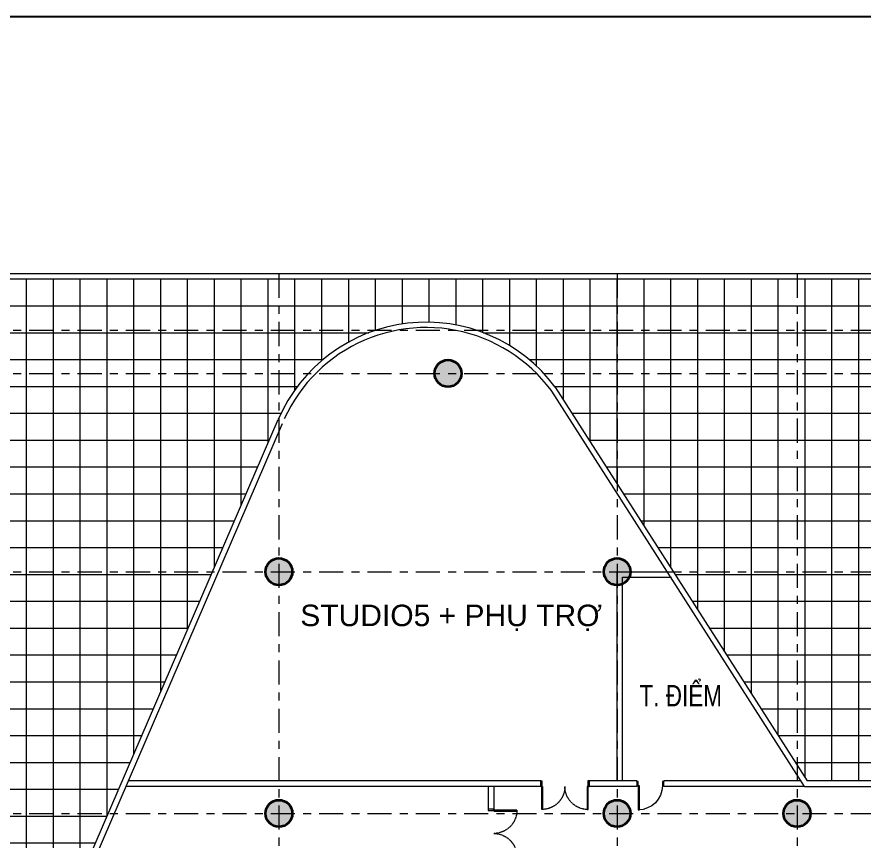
# Model space of a CAD drawing. Header units: millimetres. Extents: x 90964 to 877642, y 656808 to 1438307.
# Drawn here: x 338432 to 369984, y 989290 to 1019974 of the extents above; entities that cross this region are included whole.
import ezdxf
from ezdxf.enums import TextEntityAlignment as Align

# ---------------------------------------------------------------- set-up
doc = ezdxf.new("R2010")
doc.units = ezdxf.units.MM
doc.header["$LTSCALE"] = 300
for name, pattern in [('CENTER', [3, 1.5, -0.5, 0.5, -0.5]), ('HIDDEN2', [0.1875, 0.125, -0.0625]), ('Overhead', [3.96875, 2.38125, -1.5875])]:
    doc.linetypes.add(name, pattern=pattern)
doc.layers.get('Defpoints').update_dxf_attribs({"color": 6})
for name, color, linetype, lineweight in [('A-COT VACH', 2, 'Continuous', 35), ('A-CUA', 25, 'Continuous', 5), ('A-DOOR', 31, 'Continuous', 9), ('A-DOOR-FRAM', 31, 'Continuous', 9), ('A-HATCH', 251, 'Continuous', 5), ('A-NET THAY', 125, 'Continuous', 18), ('A-TEXT', 9, 'Continuous', 18), ('A-TRUC', 250, 'CENTER', 5), ('A-WALL', 113, 'Continuous', 9), ('S-STRS-MBND', 31, 'Overhead', 9)]:
    doc.layers.add(name, color=color, linetype=linetype, lineweight=lineweight)
doc.styles.add('A1-arial', font='arial.ttf', dxfattribs={"width": 0.8})

# ---------------------------------------------------------------- blocks, each defined once
blk = doc.blocks.new('luoicotthapdoi')
at = {"layer": 'A-HATCH'}
h = blk.add_hatch(color=256, dxfattribs=at)
h.dxf.hatch_style = 1
edge = h.paths.add_edge_path()
edge.add_arc((386788, 970252), 500, 0, 360)
edge = h.paths.add_edge_path()
edge.add_arc((393088, 977636), 500, 0, 360)
edge = h.paths.add_edge_path()
edge.add_arc((399388, 970252), 500, 0, 360)
edge = h.paths.add_edge_path()
edge.add_arc((399388, 961252), 500, 0, 360)
edge = h.paths.add_edge_path()
edge.add_arc((399388, 952252), 500, 0, 360)
edge = h.paths.add_edge_path()
edge.add_arc((386788, 952252), 500, 0, 360)
edge = h.paths.add_edge_path()
edge.add_arc((386788, 961252), 500, 0, 360)
edge = h.paths.add_edge_path()
edge.add_arc((380088, 961252), 500, 0, 360)
edge = h.paths.add_edge_path()
edge.add_arc((367488, 961252), 500, 0, 360)
edge = h.paths.add_edge_path()
edge.add_arc((360788, 961252), 500, 0, 360)
edge = h.paths.add_edge_path()
edge.add_arc((360788, 952252), 500, 0, 360)
edge = h.paths.add_edge_path()
edge.add_arc((348188, 952252), 500, 0, 360)
edge = h.paths.add_edge_path()
edge.add_arc((348188, 961252), 500, 0, 360)
edge = h.paths.add_edge_path()
edge.add_arc((348188, 970252), 500, 0, 360)
edge = h.paths.add_edge_path()
edge.add_arc((354488, 977636), 500, 0, 360)
edge = h.paths.add_edge_path()
edge.add_arc((360788, 970252), 500, 0, 360)
at = {"layer": 'A-COT VACH'}
for centre in [(354488, 977636), (348188, 970252), (360788, 970252), (348188, 961252), (360788, 961252), (367488, 961252)]:
    blk.add_circle(centre, 500, dxfattribs=at)
at = {"layer": 'A-TRUC', "ltscale": 2}
for p, q in [((348188, 981352), (348188, 950252)), ((360788, 981352), (360788, 950252)), ((367488, 981352), (367488, 950252)), ((333488, 979252), (414088, 979252)), ((333488, 977636), (414088, 977636)), ((333488, 970252), (414088, 970252)), ((333488, 961252), (414088, 961252))]:
    blk.add_line(p, q, dxfattribs=at)
blk = doc.blocks.new('*U285')
for p, q in [((-2310, 1050), (-2350, 1050)), ((-2330, 100), (-2330, 1050)), ((-90, 1050), (-50, 1050)), ((-70, 100), (-70, 1050)), ((-2310, 100), (-2350, 100)), ((-90, 100), (-50, 100))]:
    blk.add_line(p, q)
for points in [[(-2350, 0), (-2310, 0), (-2310, 1150), (-2350, 1150)], [(-50, 0), (-90, 0), (-90, 1150), (-50, 1150)], [(0, -267), (-60, -267), (-60, -40), (-50, -40), (-50, 0), (0, 0)], [(-2400, -267), (-2340, -267), (-2340, -40), (-2350, -40), (-2350, 0), (-2400, 0)]]:
    blk.add_lwpolyline(points, close=True)
at = {"linetype": 'HIDDEN2'}
for centre, start, end in [((-2350, 0), 0, 90), ((-50, 0), 90, 180)]:
    blk.add_arc(centre, 1150, start, end, dxfattribs=at)
blk = doc.blocks.new('M_Door-Passage-Single-Flush - M_Door-Passage-Single-Flush-756115-Option 5 Floor Plans')
at = {"layer": 'A-DOOR'}
for p, q in [((405, -81.35), (450, -81.35)), ((405, -981.35), (405, -81.35)), ((450, -81.35), (450, -981.35)), ((450, -981.35), (405, -981.35))]:
    blk.add_line(p, q, dxfattribs=at)
blk.add_arc((450, -81.35), 900, 180, 270, dxfattribs=at)
at = {"layer": 'A-DOOR-FRAM'}
for p, q in [((-500, 68.65), (-450, 68.65)), ((-500, -81.35), (-500, 68.65)), ((-450, 68.65), (-450, -81.35)), ((450, 68.65), (500, 68.65)), ((450, -81.35), (450, 68.65)), ((500, 68.65), (500, -81.35)), ((-450, -81.35), (-500, -81.35)), ((500, -81.35), (450, -81.35))]:
    blk.add_line(p, q, dxfattribs=at)

msp = doc.modelspace()

# ---------------------------------------------------------------- hatches: boundary and pattern name
at = {"layer": 'S-STRS-MBND', "linetype": 'Continuous'}
h = msp.add_hatch(dxfattribs=at)
h.set_pattern_fill('_USER', color=250, scale=1000, double=1, pattern_type=0)
h.set_pattern_definition([(0, (373787.6, 1010218.3), (0, 1000), []), (90, (373787.6, 1010218.3), (-1000, 6e-14), [])])
h.paths.add_polyline_path([(389089.9, 1006193.3, -0.5773503), (399412, 1004987.1), (407576.1, 986061.6, -0.2894772), (406545.1, 979518.3), (413887.6, 979518.3), (413887.6, 1010218.3), (333687.6, 1010218.3), (333687.6, 979518.3), (341030.1, 979518.3, -0.2894772), (339999.1, 986061.6), (348163.3, 1004987.1, -0.5773503), (358485.3, 1006193.3), (367868, 991527.3), (379707.2, 991527.3)])

# ---------------------------------------------------------------- linework, layer by layer
at = {"layer": 'A-NET THAY'}
for p, q in [((357940.7, 991527.3), (357940.7, 991327.3)), ((359740.7, 991527.3), (359740.7, 991327.3)), ((355989.6, 991327.3), (355989.6, 990472.8)), ((356189.6, 991327.3), (356189.6, 990472.8)), ((356189.6, 990472.8), (355989.6, 990472.8))]:
    msp.add_line(p, q, dxfattribs=at)
at = {"layer": 'A-WALL', "lineweight": 18}
for p, q in [((358349.6, 1006040.7), (358324.9, 1006073.9)), ((367767.6, 991327.3), (358349.6, 1006040.7)), ((358485.3, 1006193.3), (367868, 991527.3)), ((339999.1, 986061.6), (348163.3, 1004987.1)), ((348313.9, 1004828.9), (340222.9, 986075.5)), ((361524.2, 991502.3), (361524.2, 991527.3)), ((362524.2, 991527.3), (362524.2, 991502.3)), ((379707.2, 991527.3), (367868, 991527.3)), ((361524.2, 991327.3), (361524.2, 991352.3)), ((362524.2, 991352.3), (362524.2, 991327.3)), ((367767.6, 991327.3), (379807.7, 991327.3))]:
    msp.add_line(p, q, dxfattribs=at)
at = {"layer": 'A-WALL'}
for p, q in [((360787.7, 991527.3), (360787.7, 999318.3)), ((360787.7, 999318.3), (362816.2, 999318.3)), ((360987.7, 991527.3), (360987.7, 999118.3)), ((360987.7, 999118.3), (362816.2, 999118.3)), ((357940.7, 991527.3), (342575.1, 991527.3)), ((361524.2, 991527.3), (359740.7, 991527.3)), ((367639.5, 991527.3), (362524.2, 991527.3)), ((357940.7, 991327.3), (342488.8, 991327.3)), ((361524.2, 991327.3), (359740.7, 991327.3)), ((367767.6, 991327.3), (362524.2, 991327.3))]:
    msp.add_line(p, q, dxfattribs=at)
at = {"layer": 'A-WALL', "lineweight": 18, "flags": 128}
msp.add_lwpolyline([(358324.9, 1006073.9), (358160.2, 1006284.8), (357986, 1006487.8), (357802.6, 1006682.6), (357610.5, 1006868.7), (357409.9, 1007045.8), (357201.4, 1007213.4), (356985.4, 1007371.3), (356762.3, 1007519), (356532.7, 1007656.2), (356296.9, 1007782.8), (356055.6, 1007898.3), (355809.2, 1008002.6), (355558.3, 1008095.4), (355303.4, 1008176.5), (355045, 1008245.8), (354783.6, 1008303.1), (354519.9, 1008348.2), (354254.4, 1008381.2), (353987.7, 1008401.9), (353720.3, 1008410.3), (353452.8, 1008406.3), (353185.7, 1008390), (352919.7, 1008361.4), (352655.3, 1008320.6), (352393.1, 1008267.6), (352133.6, 1008202.6), (351877.3, 1008125.7), (351624.9, 1008037), (351376.8, 1007936.8), (351133.7, 1007825.3), (350895.9, 1007702.7), (350664, 1007569.2), (350438.5, 1007425.2), (350219.9, 1007270.9), (350008.7, 1007106.8), (349805.2, 1006933), (349610, 1006750.1), (349423.5, 1006558.3), (349245.9, 1006358.2), (349077.8, 1006150.1), (348919.5, 1005934.4), (348771.2, 1005711.7), (348633.4, 1005482.4), (348506.4, 1005246.9), (348390.3, 1005005.9)], dxfattribs=at)
at = {"layer": 'A-WALL', "lineweight": 18}
msp.add_arc((353672.5, 1002610.5), 6000, 36.66537, 156.66537, dxfattribs=at)
at = {"layer": 'Defpoints', "color": 1}
msp.add_lwpolyline([(294836.5, 914374.3), (444169.9, 914374.3), (444169.9, 1019974.3), (294836.5, 1019974.3)], close=True, dxfattribs=at)
at = {"layer": 'S-STRS-MBND', "linetype": 'Continuous'}
msp.add_lwpolyline([(341213.3, 979318.3), (333487.6, 979318.3), (333487.6, 1010418.3), (414087.6, 1010418.3), (414087.6, 979318.3), (406361.9, 979318.3)], dxfattribs=at)
at = {"layer": 'S-STRS-MBND', "color": 250, "linetype": 'Continuous'}
msp.add_lwpolyline([(341213.3, 979518.3), (333687.6, 979518.3), (333687.6, 1010218.3), (413887.6, 1010218.3), (413887.6, 979518.3), (406361.9, 979518.3)], dxfattribs=at)

# ---------------------------------------------------------------- block references
at = {"layer": 'A-COT VACH'}
msp.add_blockref('luoicotthapdoi', (0, 29066), dxfattribs=at)
at = {"layer": 'A-CUA', "extrusion": (0, 0, -1), "xscale": 0.7500000000000011, "yscale": 0.7500000000000011, "zscale": -0.7500000000000011}
for p, rotation in [((-359740.7, 991327.3), 179.9999999999966), ((-356189.6, 990472.8), 89.99999999999271)]:
    msp.add_blockref('*U285', p, dxfattribs=dict(at, rotation=rotation))
at = {"layer": 'A-CUA', "xscale": -1, "rotation": 359.9999999999678}
msp.add_blockref('M_Door-Passage-Single-Flush - M_Door-Passage-Single-Flush-756115-Option 5 Floor Plans', (362024.2, 991433.7), dxfattribs=at)

# ---------------------------------------------------------------- texts
at = {"layer": 'A-TEXT', "style": 'A1-arial'}
msp.add_text('STUDIO5 + PHỤ TRỢ ', height=800, dxfattribs=at).set_placement((354758, 997292), align=Align.CENTER)
at = {"layer": 'A-TEXT', "style": 'A1-arial', "width": 0.75}
msp.add_text('T. ĐIỂM', height=800, dxfattribs=at).set_placement((363157.2, 994301.3), align=Align.CENTER)

doc.saveas('drawing.dxf')
